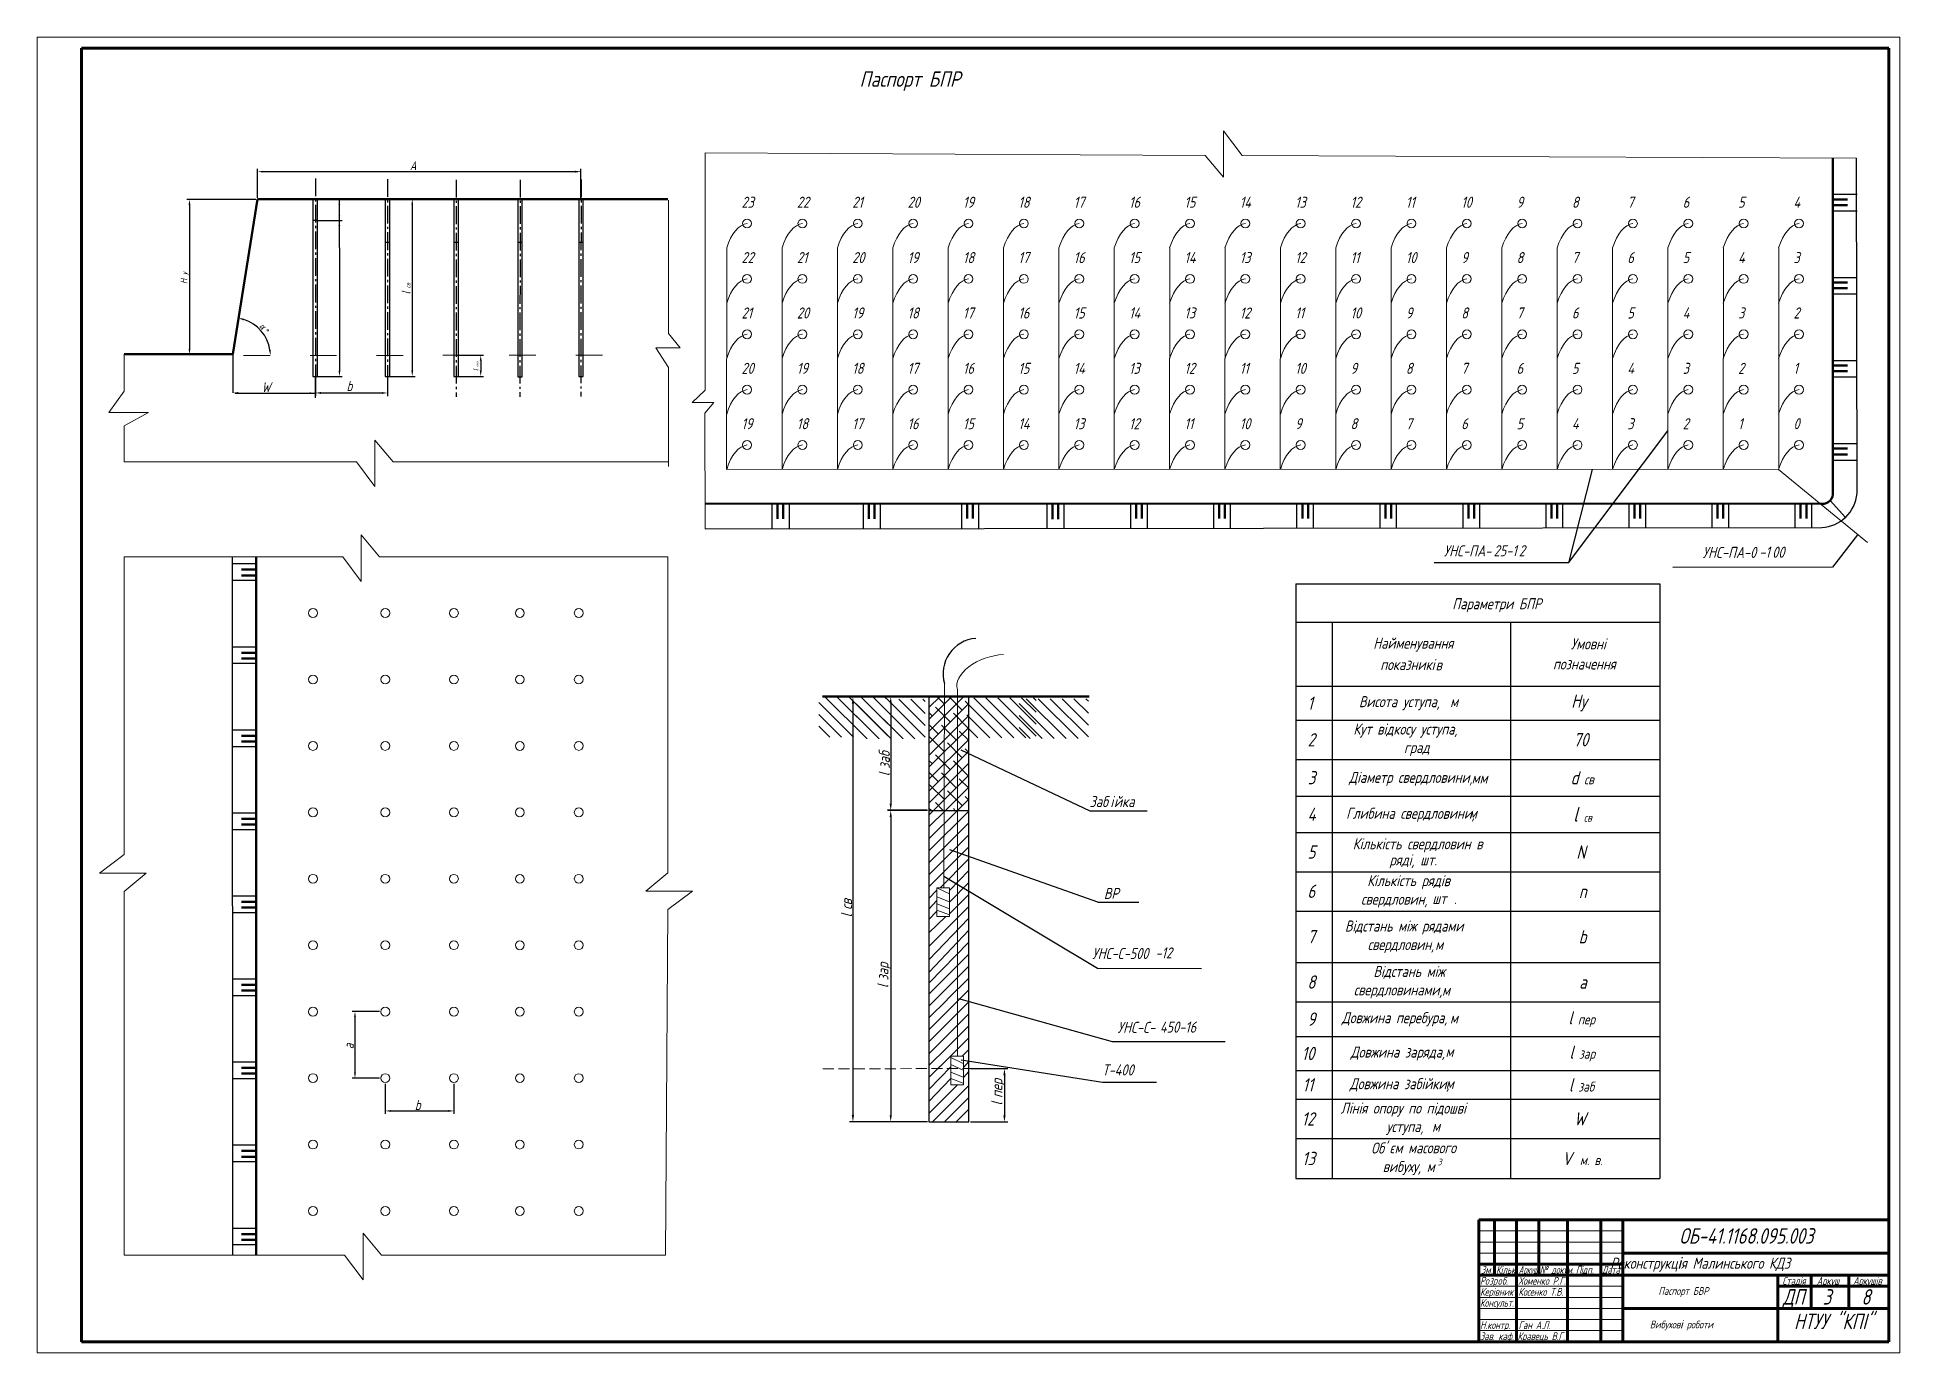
# Model space of a CAD drawing. Header units: millimetres. Extents: x 0 to 841, y 0 to 594.
import ezdxf

# ---------------------------------------------------------------- set-up
doc = ezdxf.new("R2010")
doc.units = ezdxf.units.MM
for name, pattern in [('ACAD_ISO03W100', [30, 12, -18]), ('gost5', [7, 5, -2, 0]), ('gost6', [12, 8, -1.5, 1, -1.5]), ('K5LT_BASIC', [0]), ('K5LT_THIN', [0])]:
    doc.linetypes.add(name, pattern=pattern)
doc.layers.add('Рамка', color=30, linetype='Continuous')
doc.styles.add('KTEXTSTYLE', font='GOST_AU.SHX', dxfattribs={"width": 0.96, "height": 5})
doc.styles.add('Такие дела', font='', dxfattribs={"oblique": 15})
doc.styles.get('Такие дела').set_extended_font_data('GOST type A')

# ---------------------------------------------------------------- blocks, each defined once
blk = doc.blocks.new('U0')
at = {"color": 7, "lineweight": 60}
for p, q in [((678, 60), (678, 35)), ((836, 35), (716, 35))]:
    blk.add_line(p, q, dxfattribs=at)
at = {"color": 7}
blk.add_line((836, 30), (786, 30), dxfattribs=at)
at = {"layer": 'Рамка', "color": 7, "linetype": 'K5LT_THIN', "lineweight": 18}
for p, q in [((0, 0), (0, 594)), ((0, 594), (841, 594)), ((841, 594), (841, 0)), ((651, 55), (716, 55)), ((651, 50), (716, 50)), ((651, 45), (716, 45)), ((651, 30), (716, 30)), ((651, 25), (716, 25)), ((651, 20), (716, 20)), ((651, 15), (716, 15)), ((651, 10), (716, 10)), ((841, 0), (0, 0))]:
    blk.add_line(p, q, dxfattribs=at)
at = {"layer": 'Рамка', "color": 7, "linetype": 'K5LT_BASIC', "lineweight": 60}
for p, q in [((20, 5), (20, 589)), ((20, 589), (836, 589)), ((836, 589), (836, 5)), ((651, 5), (651, 60)), ((651, 5), (651, 60)), ((651, 5), (651, 60)), ((651, 5), (651, 60)), ((651, 5), (651, 60)), ((651, 5), (651, 60)), ((651, 60), (836, 60)), ((658, 35), (658, 60)), ((668, 5), (668, 60)), ((691, 5), (691, 60)), ((706, 5), (706, 60)), ((716, 5), (716, 60)), ((716, 45), (836, 45)), ((651, 40), (716, 40)), ((651, 35), (716, 35)), ((786, 5), (786, 35)), ((801, 20), (801, 35)), ((818, 20), (818, 35)), ((786, 30), (801, 30)), ((801, 30), (836, 30)), ((716, 20), (786, 20)), ((786, 20), (836, 20)), ((836, 5), (20, 5))]:
    blk.add_line(p, q, dxfattribs=at)
at = {"layer": 'Рамка', "insert": (8.77, 258.85), "char_height": 2.5, "attachment_point": 1, "rotation": 90, "style": 'KTEXTSTYLE'}
blk.add_mtext('\\H3.5;\\W0.965;\\Q15;\\Q15; ', dxfattribs=at)
at = {"layer": 'Рамка', "color": 7, "attachment_point": 1, "style": 'KTEXTSTYLE'}
for s, insert, char_height in [('{\\Q15;\\W0.965;ОБ-41.1168.095.003}', (741.48, 56.24), 7), ('\\pi-63.80568;{\\fGOST type A|b0|i0|c204|p34;\\Q15;\\W1;Реконструкц\\fArial|b0|i0|c204|p34;і\\fGOST type A|b0|i0|c204|p34;я Малинського КДЗ}', (774.17, 42.92), 5), ('\\H3.5;\\W0.965;\\Q15;\\Q15;Р', (651.5, 34.23), 2.5), ('\\H3.5;\\W0.965;\\Q15;\\Q15;Зм', (651.95, 39.23), 2.5), ('\\H3.5;\\W0.965;\\Q15;\\Q15;зр', (655.67, 34.23), 2.5), ('\\H3.5;\\W0.965;\\Q15;\\Q15;.', (656.4, 39.23), 2.5), ('{\\H1.4x;\\Q15;\\W0.865;Кільк.}', (658.75, 39.23), 2.5), ('\\H3.5;\\W0.965;\\Q15;\\Q15;б.', (661.41, 34.23), 2.5), ('{\\H1.4x;\\Q15;\\W0.965;Хоменко Р.Г.}', (668.82, 34.19), 2.5), ('\\H3.5;\\W0.965;\\Q15;\\Q15;\\W0.665;Аркуш', (668.99, 39.23), 2.5), ('\\H3.5;\\W0.965;\\Q15;\\Q15;П', (694.75, 39.23), 2.5), ('\\H3.5;\\W0.965;\\Q15;\\Q15;і', (696.97, 39.23), 2.5), ('\\H3.5;\\W0.965;\\Q15;\\Q15;дп.', (697.71, 39.23), 2.5), ('\\H3.5;\\W0.965;\\Q15;\\Q15;\\W0.816;Дата', (706.62, 39.23), 2.5), ('{\\H1.4x;\\Q15;\\W0.965;Стадія}', (788.03, 34.23), 2.5), ('{\\H1.4x;\\Q15;\\W0.965;Аркуш}', (803.58, 34.23), 2.5), ('{\\H1.4x;\\Q15;\\W0.965;Аркушів}', (819.98, 34.23), 2.5), ('{\\H1.4x;\\Q15;\\W0.965;Керівник}', (651.5, 29.23), 2.5), ('\\H3.5;\\W0.965;\\Q15;\\Q15;о', (653.72, 34.23), 2.5), ('\\H3.5;\\W0.965;\\Q15;\\Q15;о', (659.46, 34.23), 2.5), ('{\\H1.4x;\\Q15;\\W0.965;Косенко Т.В.}', (668.8, 29.23), 2.5), ('\\A1;\\pi-18.62959;{\\fGOST type A|b0|i0|c204|p34;\\Q15;\\W1;Паспорт БВР}', (750.65, 29.64), 3.5), ('{\\Q15;\\W0.965;ДП}', (788.21, 28.72), 7), ('{\\Q15;\\W0.965;3}', (806.2, 28.72), 7), ('{\\Q15;\\W0.965;8}', (823.66, 28.72), 7), ('{\\H1.4x;\\Q15;\\W0.865;Консульт.}', (651.5, 24.25), 2.5), ('{\\Q15;\\W0.965;НТУУ "КПІ"}', (793.27, 17.64), 7), ('{\\H1.4x;\\Q15;\\W0.965;Зав. каф.}', (651.5, 9.23), 2.5), ('\\H3.5;\\W0.965;\\Q15;\\Q15;Н.контр.', (651.5, 14.25), 2.5), ('{\\H1.4x;\\Q15;\\W0.965;Кравець В.Г.}', (668.44, 9.23), 2.5), ('{\\H1.4x;\\Q15;\\W0.965;Ган А.Л.}', (668.87, 14.25), 2.5), ('\\A1;\\pi-22.92872;{\\fGOST type A|b0|i0|c204|p34;\\Q15;\\W1;Вибухов\\fArial|b0|i0|c204|p34;і\\fGOST type A|b0|i0|c204|p34; роботи}', (751.09, 14.51), 3.5)]:
    blk.add_mtext(s, dxfattribs=dict(at, insert=insert, char_height=char_height))
at = {"layer": 'Рамка', "color": 7, "insert": (678.47, 39.21), "char_height": 2.5, "attachment_point": 1, "line_spacing_factor": 0.8, "style": 'KTEXTSTYLE'}
blk.add_mtext('{\\H1.4x;\\Q15;\\W0.765;№ докум.}', dxfattribs=at)
blk = doc.blocks.new('sdfhyt')
at = {"lineweight": 20}
for centre in [(1839.23, 458.24), (1839.23, 428.24), (1839.23, 398.24), (1839.23, 368.24), (1839.23, 338.24), (1839.23, 308.24), (1839.23, 278.24), (1839.23, 248.24), (1839.23, 218.24), (1839.23, 188.24)]:
    blk.add_circle(centre, 2, dxfattribs=at)
blk = doc.blocks.new('cgbty')
at = {"lineweight": 20}
for p, q in [((1862.39, 557.78), (1856.6, 552.32)), ((1856.58, 552.32), (1866.35, 552.31)), ((1866.33, 552.22), (1862.32, 547.51))]:
    blk.add_line(p, q, dxfattribs=at)

msp = doc.modelspace()

# ---------------------------------------------------------------- hatches: boundary and pattern name
at = {"lineweight": 9}
h = msp.add_hatch(dxfattribs=at)
h.set_pattern_fill('ANSI31', color=256, scale=1.2, angle=90, style=0)
h.set_pattern_definition([(135, (782.3503, -857.877), (-2.694077, -2.694077), [])])
h.paths.add_polyline_path([(384.05, 277.89), (384.05, 295.89), (352.85, 295.89), (352.85, 292.08), (352.85, 277.89)])
h = msp.add_hatch(dxfattribs=at)
h.set_pattern_fill('ANSI31', color=256, scale=1.2, angle=90, style=0)
h.set_pattern_definition([(135, (799.2832, -858.5818), (-2.694077, -2.694077), [])])
h.paths.add_polyline_path([(400.98, 277.18), (400.98, 295.18), (369.78, 295.18), (369.78, 291.38), (369.78, 277.18)])
h = msp.add_hatch(dxfattribs=at)
h.set_pattern_fill('AR-SAND', color=256, scale=1.2, style=0)
h.set_pattern_definition([(37.5, (-733.116, -133.23), (-1.92, 58.7296), [0, -46.3296, 0, -51.816, 0, -49.53]), (7.5, (-733.116, -133.23), (53.943, 86.019), [0, -24.9936, 0, -41.7576, 0, -16.002]), (327.5, (-770.606, -133.23), (94.919, 0.1725), [0, -15.24, 0, -54.864, 0, -71.628]), (317.5, (-770.61, -133.23), (91.627, 26.7515), [0, -7.62, 0, -35.9664, 0, -41.148])])
h.paths.add_polyline_path([(402.65, 265.07), (420.65, 265.07), (420.65, 296.27), (416.84, 296.27), (402.65, 296.27)])
at = {"lineweight": 20}
h = msp.add_hatch(dxfattribs=at)
h.set_pattern_fill('ANSI38', color=256, scale=1.2, style=0)
h.set_pattern_definition([(45, (-743.4542, -170.5276), (-2.694077, 2.694077), []), (135, (-743.4542, -170.5276), (-8.08223, 2.694077), [9.525, -5.715])])
h.paths.add_polyline_path([(402.65, 244.85), (420.65, 244.85), (420.65, 296.27), (416.84, 296.27), (402.65, 296.27)])
at = {"lineweight": 9}
h = msp.add_hatch(dxfattribs=at)
h.set_pattern_fill('ANSI31', color=256, scale=1.2, angle=90, style=0)
h.set_pattern_definition([(135, (849.2982, -858.0648), (-2.694077, -2.694077), [])])
h.paths.add_polyline_path([(451, 277.7), (451, 295.7), (419.8, 295.7), (419.8, 291.9), (419.8, 277.7)])
h = msp.add_hatch(dxfattribs=at)
h.set_pattern_fill('ANSI31', color=256, scale=1.2, angle=90, style=0)
h.set_pattern_definition([(135, (872.9337, -858.4173), (-2.694077, -2.694077), [])])
h.paths.add_polyline_path([(474.64, 277.34), (474.64, 295.34), (443.44, 295.34), (443.44, 291.54), (443.44, 277.34)])

# ---------------------------------------------------------------- linework, layer by layer
at = {"lineweight": 20}
for p, q in [((535.66, 530.75), (535.66, 551.78)), ((535.67, 551.79), (544, 540.62)), ((301.56, 541.82), (301.59, 434.6)), ((301.58, 541.77), (527.33, 540.61)), ((527.33, 540.61), (535.66, 530.75)), ((543.99, 540.61), (821.4, 539.33)), ((285.05, 520.41), (285.05, 460.28)), ((311.35, 498.88), (311.3, 398.87)), ((336.35, 498.88), (336.3, 398.87)), ((361.35, 498.88), (361.3, 398.87)), ((386.35, 498.88), (386.3, 398.87)), ((411.35, 498.88), (411.3, 398.87)), ((436.35, 498.88), (436.3, 398.87)), ((461.35, 498.88), (461.3, 398.87)), ((486.35, 498.88), (486.3, 398.87)), ((511.35, 498.88), (511.3, 398.87)), ((536.35, 498.88), (536.3, 398.87)), ((561.35, 498.88), (561.3, 398.87)), ((586.35, 498.88), (586.3, 398.87)), ((611.35, 498.88), (611.3, 398.87)), ((636.35, 498.88), (636.3, 398.87)), ((661.35, 498.88), (661.3, 398.87)), ((686.35, 498.88), (686.3, 398.87)), ((711.35, 498.88), (711.3, 398.87)), ((736.35, 498.88), (736.3, 398.87)), ((761.35, 498.88), (761.3, 398.87)), ((786.35, 498.91), (786.33, 398.9)), ((285.05, 460.28), (290.31, 453.71)), ((39.32, 434.26), (39.32, 450.88)), ((290.31, 453.71), (279.35, 453.71)), ((279.35, 453.71), (285.05, 444.94)), ((285.05, 444.94), (285.05, 400.15)), ((32.3, 424.62), (39.32, 434.26)), ((50.28, 424.62), (32.3, 424.62)), ((39.32, 418.49), (50.28, 424.62)), ((301.48, 424.33), (301.62, 372.06)), ((39.32, 402.28), (39.32, 418.49)), ((160.77, 402.28), (152.44, 412.14)), ((152.44, 412.14), (152.44, 391.11)), ((144.11, 402.28), (39.32, 402.28)), ((152.44, 391.11), (144.11, 402.28)), ((284.69, 402.28), (160.77, 402.28)), ((311.31, 398.9), (786.34, 398.87)), ((786.3, 398.88), (826.46, 365.84)), ((154.57, 359.41), (146.24, 369.27)), ((146.24, 369.27), (146.24, 348.24)), ((137.91, 359.41), (39.32, 359.41)), ((39.32, 224.91), (39.32, 359.41)), ((146.24, 348.24), (137.91, 359.41)), ((284.69, 359.41), (154.57, 359.41)), ((284.69, 359.41), (284.69, 216.75)), ((402.65, 242.78), (404.71, 244.85)), ((402.65, 237.4), (410.1, 244.85)), ((402.65, 232.01), (415.49, 244.85)), ((402.65, 226.62), (420.65, 244.62)), ((402.65, 221.23), (420.65, 239.23)), ((402.65, 215.84), (420.65, 233.84)), ((402.65, 210.45), (420.65, 228.45)), ((28.15, 216.58), (39.32, 224.91)), ((407.65, 209.88), (420.65, 223.07)), ((49.17, 216.58), (28.15, 216.58)), ((39.32, 208.25), (49.17, 216.58)), ((284.69, 216.75), (274.83, 208.42)), ((411.94, 208.74), (420.65, 217.68)), ((411.94, 203.5), (420.65, 212.29)), ((39.29, 44.1), (39.32, 208.25)), ((274.83, 208.42), (295.86, 208.42)), ((295.86, 208.42), (284.69, 200.09)), ((402.65, 200.28), (406.27, 204.15)), ((402.66, 205.05), (406.26, 208.82)), ((411.94, 198.2), (420.65, 206.9)), ((284.69, 200.09), (283.71, 44.1)), ((402.63, 189.56), (410.2, 196.97)), ((402.64, 177.46), (420.57, 196.03)), ((402.65, 183.51), (420.65, 201.51)), ((402.65, 195.56), (406.25, 199.45)), ((402.67, 171.8), (420.65, 190.74)), ((402.76, 166.96), (420.65, 185.35)), ((410.92, 170.23), (418.53, 177.84)), ((418.53, 177.84), (420.65, 179.96)), ((402.65, 161.96), (410.85, 170.17)), ((410.92, 164.84), (420.65, 174.57)), ((410.92, 159.46), (420.65, 169.18)), ((402.65, 156.57), (410.86, 164.79)), ((410.92, 154.07), (420.65, 163.8)), ((402.65, 151.18), (410.87, 159.41)), ((402.65, 145.8), (410.88, 154.04)), ((410.92, 148.68), (420.65, 158.41)), ((410.92, 143.29), (420.65, 153.02)), ((402.65, 140.41), (410.89, 148.66)), ((402.65, 135.02), (410.91, 143.28)), ((410.92, 137.9), (420.65, 147.63)), ((402.65, 129.63), (410.92, 137.9)), ((412.62, 134.22), (420.65, 142.24)), ((417.81, 134.02), (420.65, 136.86)), ((406.67, 128.27), (407.9, 129.5)), ((418.17, 128.85), (420.65, 131.47)), ((418.17, 124.33), (420.65, 126.95)), ((155.47, 44.1), (147.14, 53.95)), ((147.14, 53.95), (147.14, 32.93)), ((138.81, 44.1), (39.29, 44.1)), ((147.14, 32.93), (138.81, 44.1)), ((283.71, 44.1), (155.47, 44.1))]:
    msp.add_line(p, q, dxfattribs=at)
at = {"lineweight": 50}
for p, q in [((810.75, 539.38), (810.84, 388.63)), ((99.52, 520.88), (88.26, 450.88)), ((99.51, 520.88), (246.52, 520.89)), ((246.51, 520.88), (284.69, 520.88)), ((810.84, 520.73), (817.47, 520.73)), ((810.84, 518.15), (817.47, 518.15)), ((810.84, 483.23), (817.47, 483.23)), ((810.84, 480.65), (817.47, 480.65)), ((88.27, 450.88), (39.32, 450.88)), ((810.84, 445.73), (817.47, 445.73)), ((810.84, 443.15), (817.47, 443.15)), ((810.84, 408.23), (817.47, 408.23)), ((810.84, 405.65), (817.47, 405.65)), ((301.62, 383.49), (805.75, 383.3)), ((334.29, 383.25), (334.29, 376.61)), ((336.87, 383.25), (336.87, 376.61)), ((375.45, 383.18), (375.45, 376.54)), ((378.03, 383.18), (378.03, 376.54)), ((419.87, 383.3), (419.87, 376.66)), ((422.45, 383.3), (422.45, 376.66)), ((458.44, 382.98), (458.44, 376.35)), ((461.02, 382.98), (461.02, 376.35)), ((496.25, 383.3), (496.25, 376.66)), ((498.82, 383.3), (498.82, 376.66)), ((533.75, 383.3), (533.75, 376.66)), ((536.32, 383.3), (536.32, 376.66)), ((571.25, 383.3), (571.25, 376.66)), ((573.82, 383.3), (573.82, 376.66)), ((608.75, 383.3), (608.75, 376.66)), ((611.32, 383.3), (611.32, 376.66)), ((646.25, 383.3), (646.25, 376.66)), ((648.82, 383.3), (648.82, 376.66)), ((683.75, 383.3), (683.75, 376.66)), ((686.32, 383.3), (686.32, 376.66)), ((721.25, 383.3), (721.25, 376.66)), ((723.82, 383.3), (723.82, 376.66)), ((758.75, 383.3), (758.75, 376.66)), ((761.32, 383.3), (761.32, 376.66)), ((796.25, 383.3), (796.25, 376.66)), ((798.82, 383.3), (798.82, 376.66)), ((98.89, 353.6), (92.25, 353.6)), ((98.89, 359.41), (98.89, 44.1)), ((98.89, 351.02), (92.25, 351.02)), ((98.89, 316.1), (92.25, 316.1)), ((98.89, 313.52), (92.25, 313.52)), ((354.57, 296.27), (416.84, 296.27)), ((416.84, 296.27), (475.01, 296.27)), ((98.89, 278.6), (92.25, 278.6)), ((98.89, 276.02), (92.25, 276.02)), ((98.89, 241.1), (92.25, 241.1)), ((98.89, 238.52), (92.25, 238.52)), ((98.89, 203.6), (92.25, 203.6)), ((98.89, 201.02), (92.25, 201.02)), ((98.89, 166.1), (92.25, 166.1)), ((98.89, 163.52), (92.25, 163.52)), ((98.89, 128.6), (92.25, 128.6)), ((98.89, 126.02), (92.25, 126.02)), ((98.89, 91.1), (92.25, 91.1)), ((98.89, 88.52), (92.25, 88.52)), ((98.89, 53.6), (92.25, 53.6)), ((98.89, 51.02), (92.25, 51.02))]:
    msp.add_line(p, q, dxfattribs=at)
at = {"lineweight": 30}
for p, q in [((821.74, 388.09), (821.4, 539.33)), ((810.84, 523.09), (821.74, 523.09)), ((810.84, 523.09), (821.75, 523.09)), ((124.51, 520.88), (124.51, 440.88)), ((126.5, 440.88), (126.51, 520.88)), ((157.14, 520.88), (157.14, 440.88)), ((159.14, 440.88), (159.14, 520.88)), ((188.14, 520.88), (188.14, 440.88)), ((190.14, 440.88), (190.14, 520.88)), ((216.95, 520.7), (216.95, 440.7)), ((218.95, 440.7), (218.95, 520.7)), ((244.51, 520.88), (244.51, 440.88)), ((246.51, 440.88), (246.51, 520.88)), ((810.84, 515.59), (821.74, 515.59)), ((810.84, 515.59), (821.75, 515.59)), ((126.51, 511.3), (124.51, 511.3)), ((157.14, 501.51), (159.14, 501.51)), ((188.14, 501.53), (190.14, 501.53)), ((216.96, 501.53), (218.96, 501.53)), ((244.51, 501.51), (246.51, 501.51)), ((810.84, 485.59), (821.74, 485.59)), ((810.84, 485.59), (821.75, 485.59)), ((810.84, 478.09), (821.74, 478.09)), ((810.84, 478.09), (821.75, 478.09)), ((810.84, 448.09), (821.74, 448.09)), ((810.84, 448.09), (821.75, 448.09)), ((124.51, 440.88), (126.51, 440.88)), ((157.14, 440.88), (159.14, 440.88)), ((188.14, 440.88), (190.14, 440.88)), ((216.95, 440.7), (218.95, 440.7)), ((244.51, 440.88), (246.51, 440.88)), ((810.84, 440.59), (821.74, 440.59)), ((810.84, 440.59), (821.75, 440.59)), ((810.84, 410.59), (821.74, 410.59)), ((810.84, 410.59), (821.75, 410.59)), ((810.84, 403.09), (821.74, 403.09)), ((810.84, 403.09), (821.75, 403.09)), ((331.73, 383.25), (331.73, 372.34)), ((339.49, 383.09), (339.49, 372.18)), ((372.88, 383.18), (372.88, 372.27)), ((380.65, 383.02), (380.65, 372.11)), ((417.31, 383.3), (417.31, 372.38)), ((425.07, 383.14), (425.07, 372.23)), ((455.88, 382.98), (455.88, 372.07)), ((463.56, 383.06), (463.56, 372.15)), ((493.68, 383.3), (493.68, 372.38)), ((501.18, 383.3), (501.18, 372.39)), ((501.18, 383.3), (501.18, 372.38)), ((531.18, 383.3), (531.18, 372.39)), ((531.18, 383.3), (531.18, 372.38)), ((538.68, 383.3), (538.68, 372.39)), ((538.68, 383.3), (538.68, 372.38)), ((568.68, 383.3), (568.68, 372.39)), ((568.68, 383.3), (568.68, 372.38)), ((576.18, 383.3), (576.18, 372.39)), ((576.18, 383.3), (576.18, 372.38)), ((606.18, 383.3), (606.18, 372.39)), ((606.18, 383.3), (606.18, 372.38)), ((613.68, 383.3), (613.68, 372.39)), ((613.68, 383.3), (613.68, 372.38)), ((643.68, 383.3), (643.68, 372.39)), ((643.68, 383.3), (643.68, 372.38)), ((651.18, 383.3), (651.18, 372.39)), ((651.18, 383.3), (651.18, 372.38)), ((681.18, 383.3), (681.18, 372.39)), ((681.18, 383.3), (681.18, 372.38)), ((688.68, 383.3), (688.68, 372.39)), ((688.68, 383.3), (688.68, 372.38)), ((718.68, 383.3), (718.68, 372.39)), ((718.68, 383.3), (718.68, 372.38)), ((726.18, 383.3), (726.18, 372.39)), ((726.18, 383.3), (726.18, 372.38)), ((756.18, 383.3), (756.18, 372.39)), ((756.18, 383.3), (756.18, 372.38)), ((763.68, 383.3), (763.68, 372.39)), ((763.68, 383.3), (763.68, 372.38)), ((793.68, 383.3), (793.68, 372.39)), ((793.68, 383.3), (793.68, 372.39)), ((793.68, 383.3), (793.68, 372.38)), ((801.18, 383.3), (801.18, 372.39)), ((809.55, 384.8), (816.43, 377.18)), ((301.62, 372.06), (805.75, 372.63)), ((87.98, 359.41), (88.22, 44.1)), ((98.89, 356.16), (87.98, 356.16)), ((98.89, 348.66), (87.98, 348.66)), ((98.89, 348.66), (87.99, 348.66)), ((98.89, 318.66), (87.98, 318.66)), ((98.89, 318.66), (87.99, 318.66)), ((98.89, 311.16), (87.98, 311.16)), ((98.89, 311.16), (87.99, 311.16)), ((402.65, 296.27), (402.65, 104.27)), ((420.65, 104.27), (420.65, 296.27)), ((98.89, 281.16), (87.98, 281.16)), ((98.89, 281.16), (87.99, 281.16)), ((98.89, 273.66), (87.98, 273.66)), ((98.89, 273.66), (87.99, 273.66)), ((402.65, 244.85), (420.65, 244.85)), ((98.89, 243.66), (87.98, 243.66)), ((98.89, 236.16), (87.98, 236.16)), ((98.89, 243.66), (87.99, 243.66)), ((98.89, 236.16), (87.99, 236.16)), ((98.89, 206.16), (87.98, 206.16)), ((98.89, 206.16), (87.99, 206.16)), ((98.89, 198.66), (87.98, 198.66)), ((98.89, 198.66), (87.99, 198.66)), ((98.89, 168.66), (87.98, 168.66)), ((98.89, 168.66), (87.99, 168.66)), ((98.89, 161.16), (87.98, 161.16)), ((98.89, 161.16), (87.99, 161.16)), ((98.89, 131.16), (87.98, 131.16)), ((98.89, 131.16), (87.99, 131.16)), ((98.89, 123.66), (87.98, 123.66)), ((98.89, 123.66), (87.99, 123.66)), ((402.65, 104.27), (420.65, 104.27)), ((98.89, 93.66), (87.98, 93.66)), ((98.89, 93.66), (87.99, 93.66)), ((98.89, 86.16), (87.98, 86.16)), ((98.89, 86.16), (87.99, 86.16)), ((98.89, 56.16), (87.98, 56.16)), ((98.89, 56.16), (87.99, 56.16)), ((98.89, 56.16), (87.99, 56.16)), ((98.89, 48.66), (87.99, 48.66))]:
    msp.add_line(p, q, dxfattribs=at)
at = {"lineweight": 25}
for p, q in [((99.51, 521.47), (99.51, 534.56)), ((102.01, 533.31), (243.02, 533.31)), ((245.52, 521.56), (245.52, 534.56)), ((98.72, 520.7), (67.48, 520.7)), ((68.73, 518.2), (68.73, 453.26)), ((127.14, 520.87), (137.71, 520.87)), ((136.41, 499.03), (136.41, 520.87)), ((158.84, 520.89), (170.59, 520.89)), ((169.34, 518.39), (169.34, 443.38)), ((126.28, 511.3), (137.7, 511.3)), ((136.45, 498.98), (136.45, 443.39)), ((87.47, 450.76), (67.48, 450.76)), ((189.74, 450.39), (201.49, 450.39)), ((200.24, 447.89), (200.24, 443.39)), ((126.21, 440.89), (137.7, 440.89)), ((158.8, 440.88), (170.59, 440.88)), ((189.74, 440.89), (201.49, 440.89)), ((89.32, 433.27), (125.59, 433.27)), ((691.41, 356.62), (736.25, 416.21)), ((702.14, 398.89), (691.4, 356.63)), ((821.86, 369.33), (810.61, 354.77)), ((691.4, 356.63), (630.7, 356.63)), ((810.61, 354.77), (738.59, 354.6)), ((568.31, 347.22), (732.63, 347.22)), ((568.31, 347.22), (568.31, 78.64)), ((732.63, 347.22), (732.63, 78.64)), ((568.31, 329.92), (732.63, 329.92)), ((584.75, 329.92), (584.75, 78.64)), ((665.17, 329.92), (665.17, 78.64)), ((401.88, 296.14), (366.81, 296.14)), ((401.98, 296.24), (383.87, 296.24)), ((568.31, 300.92), (732.63, 300.92)), ((368.31, 293.14), (368.31, 107.3)), ((385.37, 293.24), (385.37, 247.92)), ((568.31, 285.62), (732.63, 285.62)), ((417.06, 272.25), (475.26, 244.75)), ((568.31, 267.9), (732.63, 267.9)), ((401.98, 244.92), (383.87, 244.92)), ((401.89, 244.94), (383.88, 244.94)), ((475.26, 244.75), (501.19, 244.75)), ((568.31, 251.35), (732.63, 251.35)), ((385.38, 241.94), (385.38, 107.27)), ((478.97, 203.39), (412.01, 227.1)), ((568.31, 234.9), (732.63, 234.9)), ((409.41, 215.25), (478.71, 173.62)), ((568.31, 217.17), (732.63, 217.17)), ((478.97, 203.39), (497.38, 203.39)), ((568.31, 199.45), (732.63, 199.45)), ((478.71, 173.62), (525.65, 173.55)), ((568.31, 176.2), (732.63, 176.2)), ((415.96, 159.95), (485.32, 140.59)), ((154.55, 154.03), (142.22, 154.03)), ((143.47, 151.53), (143.47, 126.51)), ((568.31, 158.48), (732.63, 158.48)), ((485.32, 140.59), (536.45, 140.59)), ((568.31, 142.73), (732.63, 142.73)), ((417.21, 132.24), (481.05, 122.11)), ((421.35, 128.28), (438.23, 128.28)), ((568.31, 127.43), (732.63, 127.43)), ((154.5, 124.01), (142.22, 124.01)), ((157.14, 121.4), (157.14, 107.93)), ((188.14, 121.38), (188.14, 107.93)), ((436.73, 125.28), (436.73, 107.23)), ((481.05, 122.11), (505.32, 122.11)), ((568.31, 114.48), (732.63, 114.48)), ((159.64, 109.18), (185.64, 109.18)), ((402, 104.3), (366.81, 104.3)), ((401.84, 104.27), (383.88, 104.27)), ((421.39, 104.23), (438.23, 104.23)), ((568.31, 96.68), (732.63, 96.68)), ((568.31, 78.64), (732.63, 78.64))]:
    msp.add_line(p, q, dxfattribs=at)
at = {"linetype": 'gost6', "lineweight": 25}
for p, q in [((125.71, 530.29), (125.56, 431.15)), ((158.22, 529.93), (158.17, 431.95)), ((245.54, 529.84), (245.49, 431.85)), ((189.15, 529.66), (189.1, 431.68)), ((218.01, 529.69), (217.96, 431.7))]:
    msp.add_line(p, q, dxfattribs=at)
at = {"linetype": 'ByBlock', "lineweight": 25}
for p, q in [((88.29, 450.76), (88.29, 433.44)), ((125.56, 440.89), (125.56, 432.12)), ((125.57, 441.25), (125.57, 432.13)), ((158.17, 440.93), (158.17, 432.13)), ((128.07, 433.38), (155.67, 433.38))]:
    msp.add_line(p, q, dxfattribs=at)
at = {"linetype": 'ACAD_ISO03W100', "lineweight": 20}
msp.add_line((93.16, 450.24), (256.76, 450.49), dxfattribs=at)
at = {"lineweight": 9}
for p, q in [((409.4, 209.85), (409.66, 302.35)), ((415.49, 133.91), (415.48, 299.43)), ((406.25, 209.87), (411.9, 207.29)), ((406.25, 205.93), (411.9, 203.55)), ((406.27, 202.66), (411.9, 200.42)), ((409.4, 209.85), (409.4, 209.85)), ((406.25, 199.9), (411.9, 197.76)), ((402.65, 124.27), (412.61, 134.21)), ((402.65, 118.88), (412.48, 129.06)), ((412.46, 130.21), (418.13, 127.55)), ((412.46, 126.71), (418.13, 124.41)), ((412.49, 133.31), (418.16, 130.65)), ((402.65, 113.49), (412.49, 123.79)), ((402.65, 108.1), (415.36, 120.87)), ((404.2, 104.27), (420.65, 120.71)), ((412.52, 123.87), (418.13, 121.76)), ((409.59, 104.27), (420.65, 115.32)), ((414.98, 104.27), (420.65, 109.94)), ((420.37, 104.27), (420.65, 104.55))]:
    msp.add_line(p, q, dxfattribs=at)
at = {"linetype": 'gost5', "lineweight": 20}
msp.add_line((436.73, 128.28), (354.57, 128.27), dxfattribs=at)
at = {"lineweight": 9}
for points in [[(406.25, 209.87), (411.94, 209.87), (411.94, 196.96), (406.25, 196.96)], [(412.49, 133.87), (418.17, 133.87), (418.17, 120.96), (412.49, 120.96)]]:
    msp.add_lwpolyline(points, close=True, dxfattribs=at)
at = {"lineweight": 20}
for centre in [(320.51, 509.89), (345.51, 509.89), (370.51, 509.89), (395.51, 509.89), (420.51, 509.89), (445.51, 509.89), (470.51, 509.89), (495.51, 509.89), (520.51, 509.89), (545.51, 509.89), (570.51, 509.89), (595.51, 509.89), (620.51, 509.89), (645.51, 509.89), (670.51, 509.89), (695.51, 509.89), (720.51, 509.89), (745.51, 509.89), (770.51, 509.89), (795.51, 509.89), (320.51, 484.89), (345.51, 484.89), (370.51, 484.89), (395.51, 484.89), (420.51, 484.89), (445.51, 484.89), (470.51, 484.89), (495.51, 484.89), (520.51, 484.89), (545.51, 484.89), (570.51, 484.89), (595.51, 484.89), (620.51, 484.89), (645.51, 484.89), (670.51, 484.89), (695.51, 484.89), (720.51, 484.89), (745.51, 484.89), (770.51, 484.89), (795.51, 484.89), (320.51, 459.89), (345.51, 459.89), (370.51, 459.89), (395.51, 459.89), (420.51, 459.89), (445.51, 459.89), (470.51, 459.89), (495.51, 459.89), (520.51, 459.89), (545.51, 459.89), (570.51, 459.89), (595.51, 459.89), (620.51, 459.89), (645.51, 459.89), (670.51, 459.89), (695.51, 459.89), (720.51, 459.89), (745.51, 459.89), (770.51, 459.89), (795.51, 459.89), (320.51, 434.89), (345.51, 434.89), (370.51, 434.89), (395.51, 434.89), (420.51, 434.89), (445.51, 434.89), (470.51, 434.89), (495.51, 434.89), (520.51, 434.89), (545.51, 434.89), (570.51, 434.89), (595.51, 434.89), (620.51, 434.89), (645.51, 434.89), (670.51, 434.89), (695.51, 434.89), (720.51, 434.89), (745.51, 434.89), (770.51, 434.89), (795.51, 434.89), (320.51, 409.89), (345.51, 409.89), (370.51, 409.89), (395.51, 409.89), (420.51, 409.89), (445.51, 409.89), (470.51, 409.89), (495.51, 409.89), (520.51, 409.89), (545.51, 409.89), (570.51, 409.89), (595.51, 409.89), (620.51, 409.89), (645.51, 409.89), (670.51, 409.89), (695.51, 409.89), (720.51, 409.89), (745.51, 409.89), (770.51, 409.89), (795.51, 409.89), (124.51, 334.01), (157.14, 334.01), (188.14, 334.01), (244.51, 334.01), (124.51, 304.01), (157.14, 304.01), (188.14, 304.01), (244.51, 304.01), (124.51, 274.01), (157.14, 274.01), (188.14, 274.01), (244.51, 274.01), (124.51, 244.01), (157.14, 244.01), (188.14, 244.01), (244.51, 244.01), (124.51, 214.01), (157.14, 214.01), (188.14, 214.01), (244.51, 214.01), (124.51, 184.01), (157.14, 184.01), (188.14, 184.01), (244.51, 184.01), (124.51, 154.01), (157.14, 154.01), (188.14, 154.01), (244.51, 154.01), (124.51, 124.01), (157.14, 124.01), (188.14, 124.01), (244.51, 124.01), (124.51, 94.01), (157.14, 94.01), (188.14, 94.01), (244.51, 94.01), (124.51, 64.01), (157.14, 64.01), (188.14, 64.01), (244.51, 64.01)]:
    msp.add_circle(centre, 2, dxfattribs=at)
at = {"lineweight": 25}
for centre, radius, start, end in [((88.17, 450.26), 17.09, 8.49931, 72.48607), ((425.05, 306.53), 16.06, 94.63849, 195.86778)]:
    msp.add_arc(centre, radius, start, end, dxfattribs=at)
at = {"lineweight": 50}
msp.add_arc((806.03, 388.12), 4.83, 266.661, 6.0344, dxfattribs=at)
at = {"lineweight": 30}
msp.add_arc((804.86, 389.55), 16.94, 273.00237, 355.05456, dxfattribs=at)
at = {"lineweight": 20, "extrusion": (0, 0, -1)}
for centre in [(320.48, 488.32), (345.48, 488.32), (370.48, 488.32), (395.48, 488.32), (420.48, 488.32), (445.48, 488.32), (470.48, 488.32), (495.48, 488.32), (520.48, 488.32), (545.48, 488.32), (570.48, 488.32), (595.48, 488.32), (620.48, 488.32), (645.48, 488.32), (670.48, 488.32), (695.48, 488.32), (720.48, 488.32), (745.48, 488.32), (770.48, 488.32), (795.48, 488.32), (320.48, 463.32), (345.48, 463.32), (370.48, 463.32), (395.48, 463.32), (420.48, 463.32), (445.48, 463.32), (470.48, 463.32), (495.48, 463.32), (520.48, 463.32), (545.48, 463.32), (570.48, 463.32), (595.48, 463.32), (620.48, 463.32), (645.48, 463.32), (670.48, 463.32), (695.48, 463.32), (720.48, 463.32), (745.48, 463.32), (770.48, 463.32), (795.48, 463.32), (320.48, 438.32), (345.48, 438.32), (370.48, 438.32), (395.48, 438.32), (420.48, 438.32), (445.48, 438.32), (470.48, 438.32), (495.48, 438.32), (520.48, 438.32), (545.48, 438.32), (570.48, 438.32), (595.48, 438.32), (620.48, 438.32), (645.48, 438.32), (670.48, 438.32), (695.48, 438.32), (720.48, 438.32), (745.48, 438.32), (770.48, 438.32), (795.48, 438.32), (320.48, 413.32), (345.48, 413.32), (370.48, 413.32), (395.48, 413.32), (420.48, 413.32), (445.48, 413.32), (470.48, 413.32), (495.48, 413.32), (520.48, 413.32), (545.48, 413.32), (570.48, 413.32), (595.48, 413.32), (620.48, 413.32), (645.48, 413.32), (670.48, 413.32), (695.48, 413.32), (720.48, 413.32), (745.48, 413.32), (770.48, 413.32), (795.48, 413.32), (320.48, 388.32), (345.48, 388.32), (370.48, 388.32), (395.48, 388.32), (420.48, 388.32), (445.48, 388.32), (470.48, 388.32), (495.48, 388.32), (520.48, 388.32), (545.48, 388.32), (570.48, 388.32), (595.48, 388.32), (620.48, 388.32), (645.48, 388.32), (670.48, 388.32), (695.48, 388.32), (720.48, 388.32), (745.48, 388.32), (770.48, 388.32), (795.48, 388.32)]:
    msp.add_ellipse(centre, major_axis=(0.84, 21.6), ratio=0.502035, start_param=-1.079706, end_param=-0.074475, dxfattribs=at)
at = {"lineweight": 9}
msp.add_ellipse((431.81, 304.72), major_axis=(-16.34, -5.29), ratio=0.561078, start_param=4.255981, end_param=6.283185, dxfattribs=at)
at = {"lineweight": 25}
for points in [[(102.01, 533.72), (102.01, 532.89), (99.51, 533.31)], [(243.02, 533.72), (243.02, 532.89), (245.52, 533.31)], [(68.32, 518.2), (69.15, 518.2), (68.73, 520.7)], [(135.99, 518.37), (136.82, 518.37), (136.41, 520.87)], [(135.99, 513.8), (136.82, 513.8), (136.41, 511.3)], [(168.92, 518.39), (169.75, 518.39), (169.34, 520.89)], [(135.99, 508.8), (136.82, 508.8), (136.41, 511.3)], [(93.22, 466.15), (93.41, 466.96), (90.88, 467.13)], [(68.32, 453.26), (69.15, 453.26), (68.73, 450.76)], [(105.49, 452.81), (104.66, 452.75), (105.26, 450.29)], [(199.82, 447.89), (200.66, 447.89), (200.24, 450.39)], [(136.03, 443.39), (136.87, 443.39), (136.45, 440.89)], [(168.92, 443.38), (169.75, 443.38), (169.34, 440.88)], [(199.82, 443.39), (200.66, 443.39), (200.24, 440.89)], [(367.81, 293.14), (368.81, 293.14), (368.31, 296.14)], [(384.87, 293.24), (385.87, 293.24), (385.37, 296.24)], [(384.87, 247.92), (385.87, 247.92), (385.37, 244.92)], [(384.88, 241.94), (385.88, 241.94), (385.38, 244.94)], [(143.05, 151.53), (143.89, 151.53), (143.47, 154.03)], [(143.05, 126.51), (143.89, 126.51), (143.47, 124.01)], [(436.23, 125.28), (437.23, 125.28), (436.73, 128.28)], [(159.64, 109.6), (159.64, 108.76), (157.14, 109.18)], [(185.64, 109.6), (185.64, 108.76), (188.14, 109.18)], [(367.81, 107.3), (368.81, 107.3), (368.31, 104.3)], [(384.88, 107.27), (385.88, 107.27), (385.38, 104.27)], [(436.23, 107.23), (437.23, 107.23), (436.73, 104.23)]]:
    msp.add_solid(points, dxfattribs=at)
at = {"linetype": 'ByBlock', "lineweight": 25}
for points in [[(90.77, 433.82), (90.77, 432.98), (88.27, 433.4)], [(123.06, 433.69), (123.06, 432.86), (125.56, 433.28)], [(128.07, 433.8), (128.07, 432.96), (125.57, 433.38)], [(155.67, 433.8), (155.67, 432.96), (158.17, 433.38)]]:
    msp.add_solid(points, dxfattribs=at)

# ---------------------------------------------------------------- block references
at = {"lineweight": 25}
for name, p in [('cgbty', (-1560.85, -123.18)), ('sdfhyt', (-1621.31, -124.24))]:
    msp.add_blockref(name, p, dxfattribs=at)
at = {"layer": 'Рамка'}
msp.add_blockref('U0', (0, 0), dxfattribs=at)

# ---------------------------------------------------------------- texts
at = {"style": 'Такие дела', "oblique": 15}
for s, height, p in [('Паспорт БПР', 7, (371.31, 571.62)), ('A', 4, (168.26, 533.99)), ('W', 4.5, (101.32, 433.73)), ('b', 4.5, (139.64, 434.26)), ('УНС-ПА-', 5, (635.09, 359.55)), ('25-1', 5, (657.61, 359.65)), ('2', 5, (669, 359.65)), ('УНС-ПА-0', 5, (752.01, 358.88)), ('-1', 5, (777.58, 359.03)), ('00', 5, (783.41, 358.98)), ('Параметри БПР', 5, (638.96, 335.71)), ('Найменування', 5, (603.27, 317.93)), ('Умовнi', 5, (692.47, 317.6)), ('показникi', 5, (606.43, 308.26)), ('позначення', 5, (684.42, 308.51)), ('1', 6, (573.54, 290.27)), ('Висота уступа,', 5, (596.8, 291.5)), ('м', 5, (637.97, 291.5)), ('Ну', 6, (692.65, 291.23)), ('2', 6, (573.6, 273.76)), ('Кут вiдкосу уступа,', 5, (594.28, 279.12)), ('70', 6, (693.68, 273.82)), ('град', 5, (617.14, 270.79)), ('3', 6, (573.72, 256.68)), ('Дiаметр свердловини,', 5, (592.32, 257.31)), ('d', 6, (692.38, 256.61)), ('мм', 5, (647.72, 257.02)), ('св', 4.5, (698.48, 256.61)), ('Заб', 5, (475.14, 246.4)), ('i', 5, (484.54, 246.4)), ('йка', 5, (486.2, 246.4)), ('4', 6, (573.6, 240.13)), ('Глибина свердловини,', 5, (591.01, 241.08)), ('м', 5, (646.47, 241.13)), ('l', 6.67, (693.56, 239.77)), ('св', 3.749, (698.32, 239.77)), ('5', 6, (573.62, 223.09)), ('Кількість свердловин в', 5, (594.01, 227.33)), ('N', 6, (694.98, 223.08)), ('ряді, шт.', 5, (610.59, 220.06)), ('6', 6, (573.51, 205.36)), ('Кiлькiсть рядiв', 5, (600.54, 210.67)), ('ВР', 5, (481.63, 204.89)), ('свердловин,', 5, (597.76, 202.34)), ('шт', 5, (629.96, 202.6)), ('.', 5, (639.74, 202.6)), ('n', 6, (696.13, 205.31)), ('Вiдстань мiж рядами', 5, (590.47, 190.19)), ('7', 6, (573.58, 184.89)), ('свердловин,', 5, (600.76, 181.85)), ('м', 5, (631.24, 181.85)), ('b', 6, (696.01, 184.81)), ('УНС-С-500', 5, (476.38, 177.78)), ('-12', 5, (504.88, 178.03)), ('8', 6, (573.51, 164.39)), ('Вiдстань мiж', 5, (603.36, 169.7)), ('a', 6, (696.25, 164.38)), ('свердловинами,', 5, (594.47, 161.37)), ('м', 5, (634.34, 161.23)), ('9', 6, (573.54, 147.66)), ('Довжина перебура,', 5, (589.04, 148.78)), ('м', 5, (637.92, 148.65)), ('l', 6, (691.39, 148.24)), ('пер', 4.5, (695.67, 148.24)), ('УНС-С-', 5, (487.85, 144.42)), ('450-16', 5, (506.88, 144.54)), ('10', 6, (570.94, 132.13)), ('Довжина заряда,', 5, (593.05, 133.28)), ('м', 5, (635.91, 133.54)), ('l', 6, (691.86, 132.72)), ('зар', 4.5, (696.14, 132.72)), ('Т-400', 5, (480.91, 125.21)), ('11', 6, (571.32, 117.96)), ('Довжина забiйки,', 5, (592.64, 118.98)), ('м', 5, (636.05, 119.11)), ('l', 6, (691.59, 117.93)), ('заб', 4.5, (695.88, 117.93)), ('b', 4.5, (170.48, 109.6)), ('Лiнiя опору по пiдошвi', 5, (588.55, 107.98)), ('12', 6, (570.96, 102.58)), ('уступа,', 5, (609.2, 99.65)), ('м', 5, (629.84, 99.78)), ('W', 6, (693.93, 102.65)), ("Об'", 5, (602.33, 89.93)), ('єм масового', 5, (610.52, 90.06)), ('13', 6, (571.15, 84.71)), ('вибуху, м', 5, (607.55, 81.61)), ('3', 3, (632.31, 84.64)), ('V', 6, (688.57, 84.72)), ('м. в.', 4.5, (696.54, 84.72))]:
    msp.add_text(s, height=height, dxfattribs=at).set_placement(p)
at = {"color": 0, "style": 'Такие дела', "oblique": 15}
for s, height, p in [('у', 2.5, (67.75, 486.55)), ('Н', 3, (67.75, 482.56)), ('l', 4, (168.52, 477.87)), ('св', 2, (168.52, 480.72)), ('пер', 1.25, (199.24, 445.02)), ('l', 2.5, (199.24, 443.23)), ('заб', 5, (384.98, 263.72)), ('l', 5, (384.98, 260.3)), ('св', 5, (367.92, 200.03)), ('l', 5, (367.92, 196.6)), ('зар', 5, (384.37, 168.05)), ('l', 5, (384.37, 164.63)), ('пер', 5, (435.8, 115.06)), ('l', 5, (435.8, 111.64))]:
    msp.add_text(s, height=height, rotation=90, dxfattribs=at).set_placement(p)
at = {"style": 'Такие дела', "oblique": 15}
for s, height, rotation, p in [('α', 2.92, 310.49269, (99.99, 463.42)), ('°', 2.5, 310.49269, (101.79, 461.31)), ('a', 4.5, 90, (142.93, 137.06))]:
    msp.add_text(s, height=height, rotation=rotation, dxfattribs=at).set_placement(p)
at = {"color": 0, "style": 'Такие дела', "oblique": 15}
msp.add_text('в', height=5, dxfattribs=at).set_placement((631.39, 308.1))
at = {"lineweight": 25, "char_height": 5, "width": 9.8495, "attachment_point": 1, "style": 'Такие дела'}
for s, insert in [('23', (317.99, 522)), ('22', (342.99, 522)), ('21', (367.99, 522)), ('20', (392.99, 522)), ('19', (417.99, 522)), ('18', (442.99, 522)), ('17', (467.99, 522)), ('16', (492.99, 522)), ('15', (517.99, 522)), ('14', (542.99, 522)), ('13', (567.99, 522)), ('12', (592.99, 522)), ('11', (617.99, 522)), ('10', (642.99, 522)), ('9', (667.99, 522)), ('8', (692.99, 522)), ('7', (717.99, 522)), ('6', (742.99, 522)), ('5', (767.99, 522)), ('4', (792.99, 522)), ('22', (317.99, 497)), ('21', (342.99, 497)), ('20', (367.99, 497)), ('19', (392.99, 497)), ('18', (417.99, 497)), ('17', (442.99, 497)), ('16', (467.99, 497)), ('15', (492.99, 497)), ('14', (517.99, 497)), ('13', (542.99, 497)), ('12', (567.99, 497)), ('11', (592.99, 497)), ('10', (617.99, 497)), ('9', (642.99, 497)), ('8', (667.99, 497)), ('7', (692.99, 497)), ('6', (717.99, 497)), ('5', (742.99, 497)), ('4', (767.99, 497)), ('3', (792.99, 497)), ('21', (317.99, 472)), ('20', (342.99, 472)), ('19', (367.99, 472)), ('18', (392.99, 472)), ('17', (417.99, 472)), ('16', (442.99, 472)), ('15', (467.99, 472)), ('14', (492.99, 472)), ('13', (517.99, 472)), ('12', (542.99, 472)), ('11', (567.99, 472)), ('10', (592.99, 472)), ('9', (617.99, 472)), ('8', (642.99, 472)), ('7', (667.99, 472)), ('6', (692.99, 472)), ('5', (717.99, 472)), ('4', (742.99, 472)), ('3', (767.99, 472)), ('2', (792.99, 472)), ('20', (317.99, 447)), ('19', (342.99, 447)), ('18', (367.99, 447)), ('17', (392.99, 447)), ('16', (417.99, 447)), ('15', (442.99, 447)), ('14', (467.99, 447)), ('13', (492.99, 447)), ('12', (517.99, 447)), ('11', (542.99, 447)), ('10', (567.99, 447)), ('9', (592.99, 447)), ('8', (617.99, 447)), ('7', (642.99, 447)), ('6', (667.99, 447)), ('5', (692.99, 447)), ('4', (717.99, 447)), ('3', (742.99, 447)), ('2', (767.99, 447)), ('1', (792.99, 447)), ('19', (317.99, 422)), ('18', (342.99, 422)), ('17', (367.99, 422)), ('16', (392.99, 422)), ('15', (417.99, 422)), ('14', (442.99, 422)), ('13', (467.99, 422)), ('12', (492.99, 422)), ('11', (517.99, 422)), ('10', (542.99, 422)), ('9', (567.99, 422)), ('8', (592.99, 422)), ('7', (617.99, 422)), ('6', (642.99, 422)), ('5', (667.99, 422)), ('4', (692.99, 422)), ('3', (717.99, 422)), ('2', (742.99, 422)), ('1', (767.99, 422)), ('0', (792.99, 422))]:
    msp.add_mtext(s, dxfattribs=dict(at, insert=insert))

doc.saveas('drawing.dxf')
